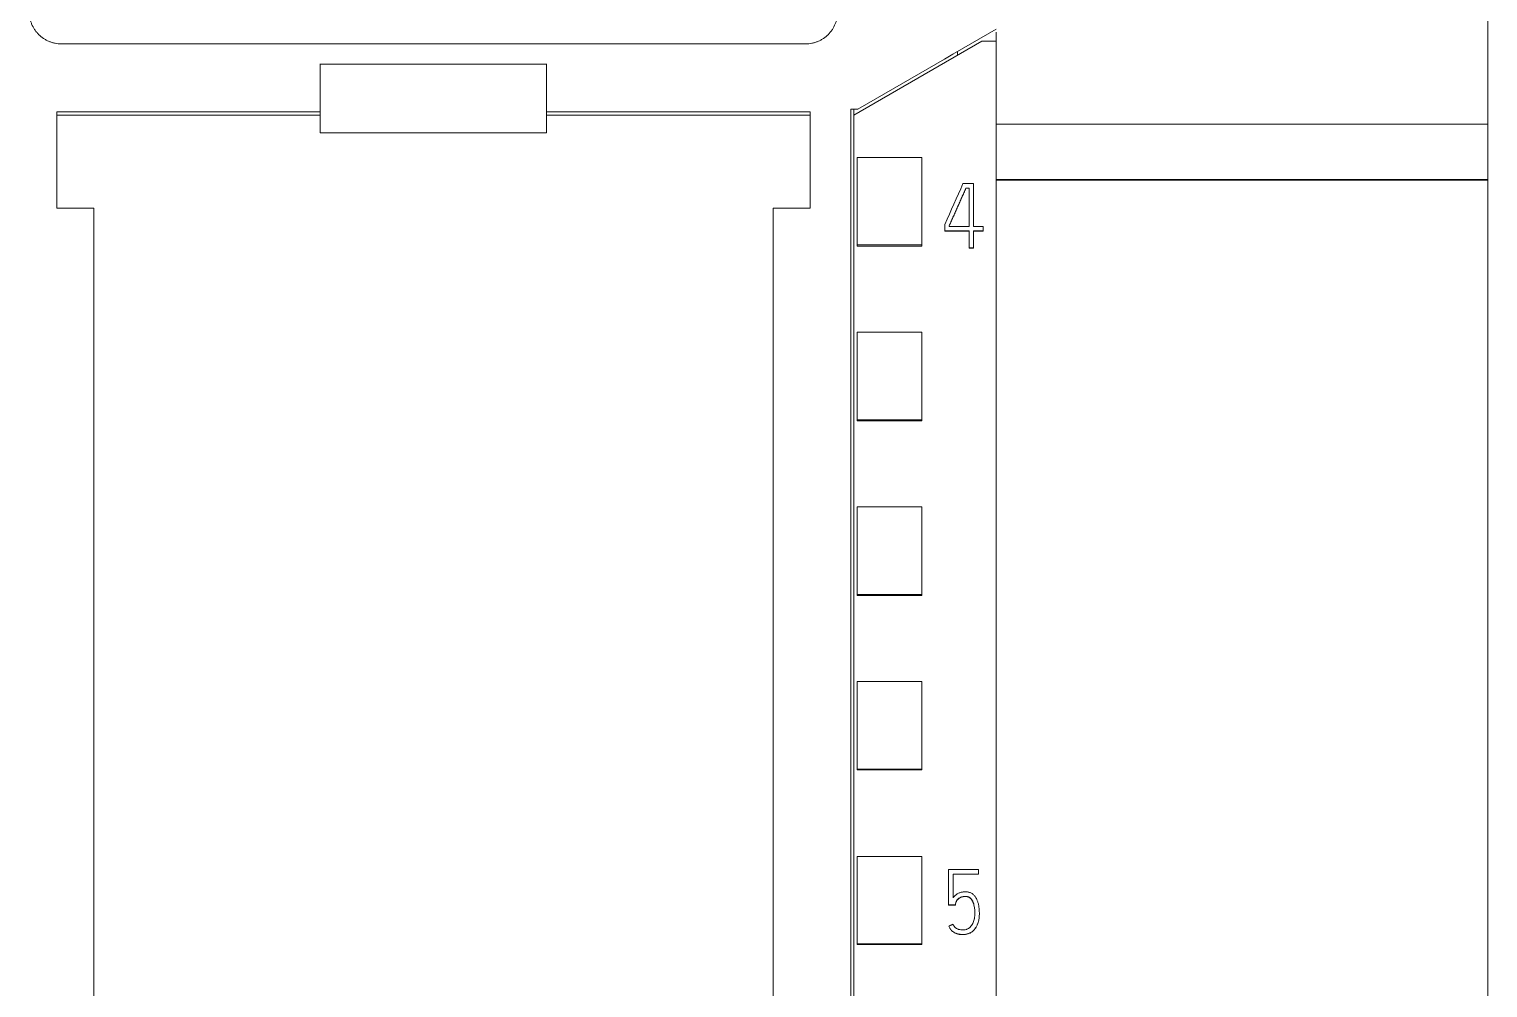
# Model space of a CAD drawing. Header units: millimetres. Extents: x 4134 to 7422, y 1400 to 3585.
# Drawn here: x 5533.95 to 5579.05, y 3331.19 to 3360.83 of the extents above; entities that cross this region are included whole.
import ezdxf

# ---------------------------------------------------------------- set-up
doc = ezdxf.new("R2010")
doc.units = ezdxf.units.MM
doc.layers.add('000-PI-Oprema', color=30, linetype='Continuous', lineweight=5)
doc.layers.add('004-PI-DIN Šina', color=3, linetype='Continuous')

# ---------------------------------------------------------------- blocks, each defined once
blk = doc.blocks.new('S7-1500 AI HS - 6ES7531-7NF10-0AB0')
at = {"layer": '000-PI-Oprema', "color": 0, "linetype": 'ByBlock', "lineweight": 0}
for p, q in [((34.8, 134.961), (34.8, 134.681)), ((5.9, 134.6), (28.9, 134.6)), ((28.904, 134.6), (28.904, 134.6)), ((30.4, 132.4), (34.35, 134.681)), ((34.8, 134.681), (34.35, 134.681)), ((34.8, 134.681), (34.8, 21.262)), ((20.9, 133.978), (13.9, 133.978)), ((33.6, 134.248), (33.6, 134.365)), ((5.75, 129.52), (5.75, 132.5)), ((13.9, 132.5), (5.75, 132.5)), ((13.9, 132.394), (5.75, 132.394)), ((13.9, 132.394), (13.9, 132.5)), ((13.9, 131.851), (13.9, 132.394)), ((20.9, 132.5), (20.9, 132.394)), ((29.05, 132.5), (20.9, 132.5)), ((20.9, 132.394), (20.9, 131.851)), ((29.05, 132.394), (20.9, 132.394)), ((29.05, 129.52), (29.05, 132.5)), ((30.3, 132.586), (30.522, 132.586)), ((30.522, 132.586), (30.3, 132.586)), ((30.4, 132.586), (30.4, 132.4)), ((30.4, 23.585), (30.4, 132.4)), ((20.9, 131.851), (13.9, 131.851)), ((30.5, 128.383), (30.5, 131.086)), ((30.5, 131.086), (32.5, 131.086)), ((32.5, 128.383), (32.5, 131.086)), ((33.771, 130.279), (34.101, 130.279)), ((33.863, 130.141), (33.863, 130.135)), ((33.96, 130.141), (33.863, 130.141)), ((33.863, 130.135), (33.96, 130.135)), ((33.96, 128.955), (33.96, 130.141)), ((34.101, 130.279), (34.101, 128.955)), ((6.9, 129.52), (5.75, 129.52)), ((29.05, 129.52), (27.9, 129.52)), ((33.211, 128.817), (33.211, 129.021)), ((33.349, 128.99), (33.349, 128.955)), ((33.211, 128.817), (33.211, 128.81)), ((33.96, 128.817), (33.211, 128.817)), ((33.211, 128.81), (33.96, 128.81)), ((33.349, 128.955), (33.96, 128.955)), ((33.96, 128.29), (33.96, 128.817)), ((34.101, 128.955), (34.395, 128.955)), ((34.101, 128.817), (34.101, 128.29)), ((34.395, 128.817), (34.101, 128.817)), ((34.101, 128.81), (34.395, 128.81)), ((34.395, 128.955), (34.395, 128.817)), ((34.395, 128.817), (34.395, 128.81)), ((30.5, 128.349), (30.5, 128.383)), ((30.5, 128.383), (32.5, 128.383)), ((30.5, 128.349), (32.5, 128.349)), ((32.5, 128.349), (32.5, 128.383)), ((33.96, 128.29), (33.96, 128.283)), ((34.101, 128.29), (33.96, 128.29)), ((33.96, 128.283), (34.101, 128.283)), ((34.101, 128.29), (34.101, 128.283)), ((30.5, 122.981), (30.5, 125.684)), ((30.5, 125.684), (32.5, 125.684)), ((32.5, 122.981), (32.5, 125.684)), ((30.5, 122.949), (30.5, 122.981)), ((30.5, 122.981), (32.5, 122.981)), ((30.5, 122.949), (32.5, 122.949)), ((32.5, 122.949), (32.5, 122.981)), ((30.5, 117.58), (30.5, 120.283)), ((30.5, 120.283), (32.5, 120.283)), ((32.5, 117.58), (32.5, 120.283)), ((30.5, 117.549), (30.5, 117.58)), ((30.5, 117.58), (32.5, 117.58)), ((30.5, 117.549), (32.5, 117.549)), ((32.5, 117.549), (32.5, 117.58)), ((30.5, 112.178), (30.5, 114.881)), ((30.5, 114.881), (32.5, 114.881)), ((32.5, 112.178), (32.5, 114.881)), ((30.5, 112.178), (32.5, 112.178)), ((30.5, 112.149), (30.5, 112.178)), ((30.5, 112.149), (32.5, 112.149)), ((32.5, 112.149), (32.5, 112.178)), ((30.5, 106.777), (30.5, 109.479)), ((30.5, 109.479), (32.5, 109.479)), ((32.5, 106.777), (32.5, 109.479)), ((33.327, 109.07), (33.327, 107.976)), ((34.251, 109.07), (33.327, 109.07)), ((33.466, 108.197), (33.466, 108.932)), ((33.466, 108.932), (34.251, 108.932)), ((34.251, 108.926), (33.466, 108.926)), ((34.251, 108.932), (34.251, 109.07)), ((34.251, 108.932), (34.251, 108.926)), ((33.327, 107.976), (33.327, 107.97)), ((33.327, 107.976), (33.538, 107.976)), ((33.538, 107.97), (33.327, 107.97)), ((33.538, 107.976), (33.538, 107.97)), ((34.279, 107.712), (34.279, 107.718)), ((33.333, 107.321), (33.333, 107.315)), ((30.5, 106.749), (30.5, 106.777)), ((30.5, 106.777), (32.5, 106.777)), ((30.5, 106.749), (32.5, 106.749)), ((32.5, 106.749), (32.5, 106.777))]:
    blk.add_line(p, q, dxfattribs=at)
at = {"layer": '000-PI-Oprema', "color": 7, "linetype": 'Continuous', "lineweight": 13}
blk.add_ellipse((11.087, 20.05), major_axis=(432.572, 977.483), ratio=0.022444, start_param=1.467725, end_param=1.469021, dxfattribs=at)
at = {"layer": '000-PI-Oprema', "color": 0, "linetype": 'ByBlock', "lineweight": 0}
for points, knots in [([(4.9, 135.6), (4.9, 135.534), (4.907, 135.47), (4.926, 135.374), (4.934, 135.343), (4.953, 135.28), (4.964, 135.249), (5.002, 135.159), (5.032, 135.101), (5.086, 135.02), (5.105, 134.993), (5.147, 134.942), (5.168, 134.917), (5.237, 134.848), (5.288, 134.807), (5.369, 134.752), (5.398, 134.735), (5.456, 134.705), (5.515, 134.677), (5.576, 134.654), (5.623, 134.64), (5.639, 134.635), (5.671, 134.627), (5.687, 134.623), (5.768, 134.607), (5.834, 134.6), (5.9, 134.6)], [0, 0, 0, 0, 0.125, 0.125, 0.1875, 0.1875, 0.25, 0.25, 0.375, 0.375, 0.4375, 0.4375, 0.5, 0.5, 0.625, 0.625, 0.6875, 0.6875, 0.75, 0.8125, 0.8125, 0.84375, 0.84375, 0.875, 0.875, 1, 1, 1, 1]), ([(29.9, 135.6), (29.9, 135.534), (29.893, 135.47), (29.874, 135.375), (29.866, 135.343), (29.848, 135.281), (29.837, 135.25), (29.799, 135.159), (29.769, 135.102), (29.716, 135.02), (29.696, 134.994), (29.655, 134.943), (29.633, 134.918), (29.564, 134.849), (29.514, 134.808), (29.433, 134.753), (29.404, 134.736), (29.347, 134.705), (29.288, 134.677), (29.227, 134.655), (29.18, 134.64), (29.164, 134.636), (29.132, 134.628), (29.116, 134.624), (29.035, 134.607), (28.97, 134.6), (28.904, 134.6)], [0, 0, 0, 0, 0.125, 0.125, 0.1875, 0.1875, 0.25, 0.25, 0.375, 0.375, 0.4375, 0.4375, 0.5, 0.5, 0.625, 0.625, 0.6875, 0.6875, 0.75, 0.8125, 0.8125, 0.84375, 0.84375, 0.875, 0.875, 1, 1, 1, 1]), ([(30.3, 23.299), (30.3, 26.64), (30.3, 34.605), (30.3, 47.245), (30.3, 62.731), (30.3, 77.025), (30.3, 91.235), (30.3, 105.802), (30.3, 119.972), (30.3, 129.542), (30.3, 132.586)], [0, 0, 0, 0, 0.091483, 0.21812, 0.346206, 0.515858, 0.610111, 0.736264, 0.916066, 1, 1, 1, 1]), ([(33.863, 130.141), (33.852, 130.117), (33.842, 130.093), (33.82, 130.045), (33.81, 130.021), (33.778, 129.949), (33.757, 129.901), (33.714, 129.805), (33.693, 129.757), (33.65, 129.661), (33.629, 129.613), (33.586, 129.517), (33.564, 129.469), (33.522, 129.374), (33.5, 129.326), (33.457, 129.23), (33.436, 129.182), (33.404, 129.11), (33.393, 129.086), (33.377, 129.05), (33.371, 129.038), (33.36, 129.014), (33.355, 129.002), (33.349, 128.99)], [0, 0, 0, 0, 0.0625, 0.0625, 0.125, 0.125, 0.25, 0.25, 0.375, 0.375, 0.5, 0.5, 0.625, 0.625, 0.75, 0.75, 0.875, 0.875, 0.9375, 0.9375, 0.96875, 0.96875, 1, 1, 1, 1]), ([(33.349, 128.984), (33.355, 128.996), (33.36, 129.008), (33.371, 129.032), (33.377, 129.044), (33.393, 129.08), (33.404, 129.104), (33.436, 129.176), (33.457, 129.224), (33.5, 129.319), (33.522, 129.367), (33.564, 129.463), (33.586, 129.511), (33.629, 129.607), (33.65, 129.655), (33.693, 129.751), (33.714, 129.799), (33.757, 129.895), (33.778, 129.943), (33.81, 130.015), (33.82, 130.039), (33.842, 130.087), (33.852, 130.111), (33.863, 130.135)], [0, 0, 0, 0, 0.03125, 0.03125, 0.0625, 0.0625, 0.125, 0.125, 0.25, 0.25, 0.375, 0.375, 0.5, 0.5, 0.625, 0.625, 0.75, 0.75, 0.875, 0.875, 0.9375, 0.9375, 1, 1, 1, 1]), ([(6.9, 129.52), (6.9, 127.497), (6.9, 118.948), (6.9, 105.802), (6.9, 91.235), (6.9, 77.025), (6.9, 62.731), (6.9, 47.245), (6.9, 34.486), (6.9, 25.605), (6.9, 21.348), (6.9, 20.55)], [0, 0, 0, 0, 0.055935, 0.236292, 0.362833, 0.457376, 0.627551, 0.756032, 0.883059, 0.978086, 1, 1, 1, 1]), ([(27.9, 129.52), (27.9, 127.497), (27.9, 118.948), (27.9, 105.802), (27.9, 91.235), (27.9, 77.025), (27.9, 62.731), (27.9, 47.245), (27.9, 34.486), (27.9, 25.605), (27.9, 21.348), (27.9, 20.55)], [0, 0, 0, 0, 0.055935, 0.236292, 0.362833, 0.457376, 0.627551, 0.756032, 0.883059, 0.978086, 1, 1, 1, 1]), ([(33.333, 107.321), (33.345, 107.295), (33.359, 107.269), (33.383, 107.233), (33.391, 107.222), (33.41, 107.2), (33.42, 107.189), (33.442, 107.169), (33.453, 107.16), (33.476, 107.143), (33.488, 107.135), (33.513, 107.12), (33.526, 107.113), (33.553, 107.101), (33.566, 107.096), (33.594, 107.087), (33.608, 107.083), (33.636, 107.076), (33.65, 107.073), (33.68, 107.069), (33.694, 107.068), (33.716, 107.066), (33.723, 107.066), (33.738, 107.065), (33.745, 107.065), (33.767, 107.064), (33.782, 107.064), (33.811, 107.065), (33.826, 107.066), (33.855, 107.069), (33.869, 107.072), (33.898, 107.078), (33.912, 107.082), (33.954, 107.095), (33.981, 107.107), (34.02, 107.129), (34.032, 107.137), (34.056, 107.154), (34.067, 107.163), (34.089, 107.182), (34.1, 107.192), (34.12, 107.214), (34.129, 107.225), (34.156, 107.26), (34.172, 107.284), (34.193, 107.322), (34.2, 107.336), (34.212, 107.362), (34.218, 107.376), (34.234, 107.417), (34.243, 107.444), (34.258, 107.5), (34.264, 107.529), (34.27, 107.572), (34.272, 107.586), (34.275, 107.615), (34.276, 107.63), (34.278, 107.674), (34.279, 107.703), (34.278, 107.761), (34.276, 107.819), (34.271, 107.877), (34.263, 107.935), (34.258, 107.963), (34.249, 108.006), (34.245, 108.021), (34.238, 108.049), (34.233, 108.063), (34.22, 108.105), (34.209, 108.132), (34.189, 108.172), (34.182, 108.185), (34.167, 108.21), (34.16, 108.222), (34.134, 108.257), (34.115, 108.279), (34.07, 108.318), (34.046, 108.335), (34.006, 108.354), (33.992, 108.36), (33.964, 108.369), (33.95, 108.372), (33.921, 108.378), (33.906, 108.38), (33.876, 108.382), (33.862, 108.382), (33.832, 108.382), (33.818, 108.381), (33.789, 108.379), (33.774, 108.377), (33.745, 108.373), (33.731, 108.37), (33.702, 108.363), (33.688, 108.358), (33.66, 108.349), (33.646, 108.343), (33.62, 108.331), (33.607, 108.324), (33.582, 108.309), (33.569, 108.3), (33.546, 108.283), (33.534, 108.273), (33.513, 108.253), (33.503, 108.243), (33.484, 108.221), (33.474, 108.209), (33.466, 108.197)], [0, 0, 0, 0, 0.03125, 0.03125, 0.046875, 0.046875, 0.0625, 0.0625, 0.078125, 0.078125, 0.09375, 0.09375, 0.109375, 0.109375, 0.125, 0.125, 0.140625, 0.140625, 0.15625, 0.15625, 0.171875, 0.171875, 0.179687, 0.179687, 0.1875, 0.1875, 0.203125, 0.203125, 0.21875, 0.21875, 0.234375, 0.234375, 0.25, 0.25, 0.28125, 0.28125, 0.296875, 0.296875, 0.3125, 0.3125, 0.328125, 0.328125, 0.34375, 0.34375, 0.375, 0.375, 0.390625, 0.390625, 0.40625, 0.40625, 0.4375, 0.4375, 0.46875, 0.46875, 0.484375, 0.484375, 0.5, 0.5, 0.53125, 0.53125, 0.5625, 0.59375, 0.59375, 0.625, 0.625, 0.640625, 0.640625, 0.65625, 0.65625, 0.6875, 0.6875, 0.703125, 0.703125, 0.71875, 0.71875, 0.75, 0.75, 0.78125, 0.78125, 0.796875, 0.796875, 0.8125, 0.8125, 0.828125, 0.828125, 0.84375, 0.84375, 0.859375, 0.859375, 0.875, 0.875, 0.890625, 0.890625, 0.90625, 0.90625, 0.921875, 0.921875, 0.9375, 0.9375, 0.953125, 0.953125, 0.96875, 0.96875, 0.984375, 0.984375, 1, 1, 1, 1]), ([(33.538, 107.976), (33.539, 107.999), (33.542, 108.022), (33.551, 108.056), (33.555, 108.067), (33.564, 108.088), (33.569, 108.098), (33.582, 108.117), (33.588, 108.127), (33.6, 108.14), (33.604, 108.144), (33.612, 108.153), (33.616, 108.157), (33.637, 108.176), (33.656, 108.189), (33.687, 108.206), (33.697, 108.212), (33.718, 108.221), (33.729, 108.224), (33.762, 108.234), (33.786, 108.238), (33.82, 108.241), (33.832, 108.242), (33.855, 108.241), (33.866, 108.241), (33.901, 108.237), (33.924, 108.233), (33.951, 108.222), (33.957, 108.22), (33.967, 108.215), (33.972, 108.212), (33.987, 108.203), (33.996, 108.196), (34.009, 108.184), (34.013, 108.18), (34.021, 108.172), (34.032, 108.159), (34.042, 108.145), (34.054, 108.125), (34.06, 108.115), (34.07, 108.094), (34.075, 108.084), (34.088, 108.052), (34.096, 108.031), (34.109, 107.987), (34.114, 107.964), (34.121, 107.931), (34.123, 107.919), (34.127, 107.897), (34.132, 107.863), (34.135, 107.829), (34.138, 107.783), (34.139, 107.761), (34.14, 107.693), (34.138, 107.647), (34.131, 107.591), (34.129, 107.579), (34.125, 107.557), (34.123, 107.545), (34.116, 107.511), (34.109, 107.489), (34.095, 107.446), (34.086, 107.424), (34.065, 107.383), (34.053, 107.363), (34.027, 107.326), (34.012, 107.308), (33.987, 107.284), (33.978, 107.276), (33.96, 107.262), (33.951, 107.255), (33.931, 107.243), (33.921, 107.237), (33.9, 107.228), (33.889, 107.223), (33.856, 107.213), (33.833, 107.209), (33.798, 107.206), (33.786, 107.205), (33.763, 107.205), (33.752, 107.205), (33.717, 107.206), (33.694, 107.208), (33.66, 107.215), (33.649, 107.218), (33.627, 107.225), (33.616, 107.229), (33.594, 107.239), (33.584, 107.244), (33.564, 107.256), (33.554, 107.263), (33.527, 107.284), (33.51, 107.3), (33.489, 107.328), (33.483, 107.338), (33.471, 107.358), (33.465, 107.368), (33.46, 107.379)], [0, 0, 0, 0, 0.03125, 0.03125, 0.046875, 0.046875, 0.0625, 0.0625, 0.078125, 0.078125, 0.085937, 0.085937, 0.09375, 0.09375, 0.125, 0.125, 0.140625, 0.140625, 0.15625, 0.15625, 0.1875, 0.1875, 0.203125, 0.203125, 0.21875, 0.21875, 0.25, 0.25, 0.257812, 0.257812, 0.265625, 0.265625, 0.28125, 0.28125, 0.289062, 0.289062, 0.296875, 0.3125, 0.3125, 0.328125, 0.328125, 0.34375, 0.34375, 0.375, 0.375, 0.40625, 0.40625, 0.421875, 0.421875, 0.4375, 0.46875, 0.46875, 0.5, 0.5, 0.5625, 0.5625, 0.578125, 0.578125, 0.59375, 0.59375, 0.625, 0.625, 0.65625, 0.65625, 0.6875, 0.6875, 0.71875, 0.71875, 0.734375, 0.734375, 0.75, 0.75, 0.765625, 0.765625, 0.78125, 0.78125, 0.8125, 0.8125, 0.828125, 0.828125, 0.84375, 0.84375, 0.875, 0.875, 0.890625, 0.890625, 0.90625, 0.90625, 0.921875, 0.921875, 0.9375, 0.9375, 0.96875, 0.96875, 0.984375, 0.984375, 1, 1, 1, 1]), ([(34.139, 107.713), (34.139, 107.718), (34.139, 107.723), (34.139, 107.751), (34.138, 107.773), (34.135, 107.819), (34.133, 107.841), (34.125, 107.909), (34.117, 107.954), (34.097, 108.02), (34.09, 108.042), (34.072, 108.085), (34.062, 108.105), (34.044, 108.135), (34.038, 108.144), (34.023, 108.163), (34.016, 108.172), (33.999, 108.187), (33.99, 108.195), (33.975, 108.204), (33.97, 108.207), (33.959, 108.213), (33.954, 108.215), (33.938, 108.221), (33.927, 108.225), (33.904, 108.23), (33.892, 108.232), (33.869, 108.234), (33.857, 108.235), (33.834, 108.235), (33.823, 108.235), (33.799, 108.233), (33.788, 108.232), (33.765, 108.228), (33.731, 108.22), (33.699, 108.207), (33.668, 108.19), (33.658, 108.184), (33.639, 108.17), (33.63, 108.163), (33.613, 108.148), (33.605, 108.139), (33.593, 108.126), (33.589, 108.121), (33.582, 108.112), (33.579, 108.107), (33.57, 108.093), (33.564, 108.082), (33.555, 108.061), (33.551, 108.05), (33.542, 108.016), (33.539, 107.993), (33.538, 107.97)], [0, 0, 0, 0, 0.013624, 0.013624, 0.075273, 0.075273, 0.136921, 0.136921, 0.260218, 0.260218, 0.321867, 0.321867, 0.383515, 0.383515, 0.414339, 0.414339, 0.445164, 0.445164, 0.475988, 0.475988, 0.4914, 0.4914, 0.506812, 0.506812, 0.537636, 0.537636, 0.568461, 0.568461, 0.599285, 0.599285, 0.630109, 0.630109, 0.660933, 0.660933, 0.691758, 0.753406, 0.753406, 0.78423, 0.78423, 0.815055, 0.815055, 0.845879, 0.845879, 0.861291, 0.861291, 0.876703, 0.876703, 0.907527, 0.907527, 0.938352, 0.938352, 1, 1, 1, 1]), ([(34.279, 107.712), (34.279, 107.69), (34.278, 107.669), (34.276, 107.619), (34.273, 107.59), (34.267, 107.547), (34.265, 107.532), (34.26, 107.504), (34.256, 107.489), (34.246, 107.447), (34.237, 107.419), (34.216, 107.364), (34.204, 107.337), (34.177, 107.285), (34.161, 107.261), (34.135, 107.226), (34.126, 107.214), (34.106, 107.193), (34.096, 107.182), (34.063, 107.152), (34.04, 107.135), (34.002, 107.112), (33.989, 107.105), (33.962, 107.093), (33.948, 107.087), (33.907, 107.073), (33.878, 107.066), (33.834, 107.06), (33.819, 107.059), (33.79, 107.058), (33.775, 107.058), (33.746, 107.059), (33.731, 107.059), (33.702, 107.061), (33.688, 107.062), (33.658, 107.066), (33.644, 107.068), (33.615, 107.075), (33.601, 107.079), (33.573, 107.087), (33.559, 107.093), (33.532, 107.104), (33.519, 107.111), (33.493, 107.126), (33.481, 107.134), (33.457, 107.151), (33.445, 107.161), (33.423, 107.18), (33.413, 107.191), (33.394, 107.213), (33.385, 107.225), (33.359, 107.262), (33.345, 107.288), (33.333, 107.315)], [0, 0, 0, 0, 0.044434, 0.044434, 0.104157, 0.104157, 0.134018, 0.134018, 0.16388, 0.16388, 0.223602, 0.223602, 0.283325, 0.283325, 0.343048, 0.343048, 0.37291, 0.37291, 0.402771, 0.402771, 0.462494, 0.462494, 0.492355, 0.492355, 0.522217, 0.522217, 0.58194, 0.58194, 0.611801, 0.611801, 0.641663, 0.641663, 0.671524, 0.671524, 0.701386, 0.701386, 0.731247, 0.731247, 0.761108, 0.761108, 0.79097, 0.79097, 0.820831, 0.820831, 0.850693, 0.850693, 0.880554, 0.880554, 0.910416, 0.910416, 0.940277, 0.940277, 1, 1, 1, 1])]:
    blk.add_open_spline(points, degree=3, knots=knots, dxfattribs=at)
for points in [[(34.8, 135.056), (33.374, 134.232), (31.948, 133.409), (30.522, 132.586)], [(28.9, 134.6), (28.901, 134.6), (28.902, 134.6), (28.904, 134.6)], [(13.9, 133.984), (13.9, 133.489), (13.9, 132.995), (13.9, 132.5)], [(20.9, 132.5), (20.9, 132.995), (20.9, 133.489), (20.9, 133.984)]]:
    blk.add_open_spline(points, degree=3, dxfattribs=at)
blk.add_rational_spline([(33.46, 107.379), (33.397, 107.35), (33.333, 107.321)], [0.500000038028, 0.499999961972, 0.500000038028], degree=2, dxfattribs=at)

msp = doc.modelspace()

# ---------------------------------------------------------------- linework, layer by layer
at = {"layer": '004-PI-DIN Šina', "color": 0, "linetype": 'ByBlock', "lineweight": 0}
for p, q in [((5579.048, 3363.554), (5579.048, 3357.896)), ((5579.048, 3357.896), (5563.848, 3357.896)), ((5579.048, 3357.896), (5579.048, 3356.501)), ((5579.048, 3356.501), (5579.048, 3356.187)), ((5579.048, 3356.187), (5563.848, 3356.187)), ((5563.848, 3356.166), (5579.048, 3356.166)), ((5579.048, 3356.166), (5579.048, 3356.187)), ((5579.048, 3356.166), (5579.048, 3310.928))]:
    msp.add_line(p, q, dxfattribs=at)

# ---------------------------------------------------------------- block references
at = {"layer": '000-PI-Oprema', "color": 0, "linetype": 'ByBlock', "lineweight": 0}
msp.add_blockref('S7-1500 AI HS - 6ES7531-7NF10-0AB0', (5529.048, 3225.778), dxfattribs=at)

doc.saveas('drawing.dxf')
